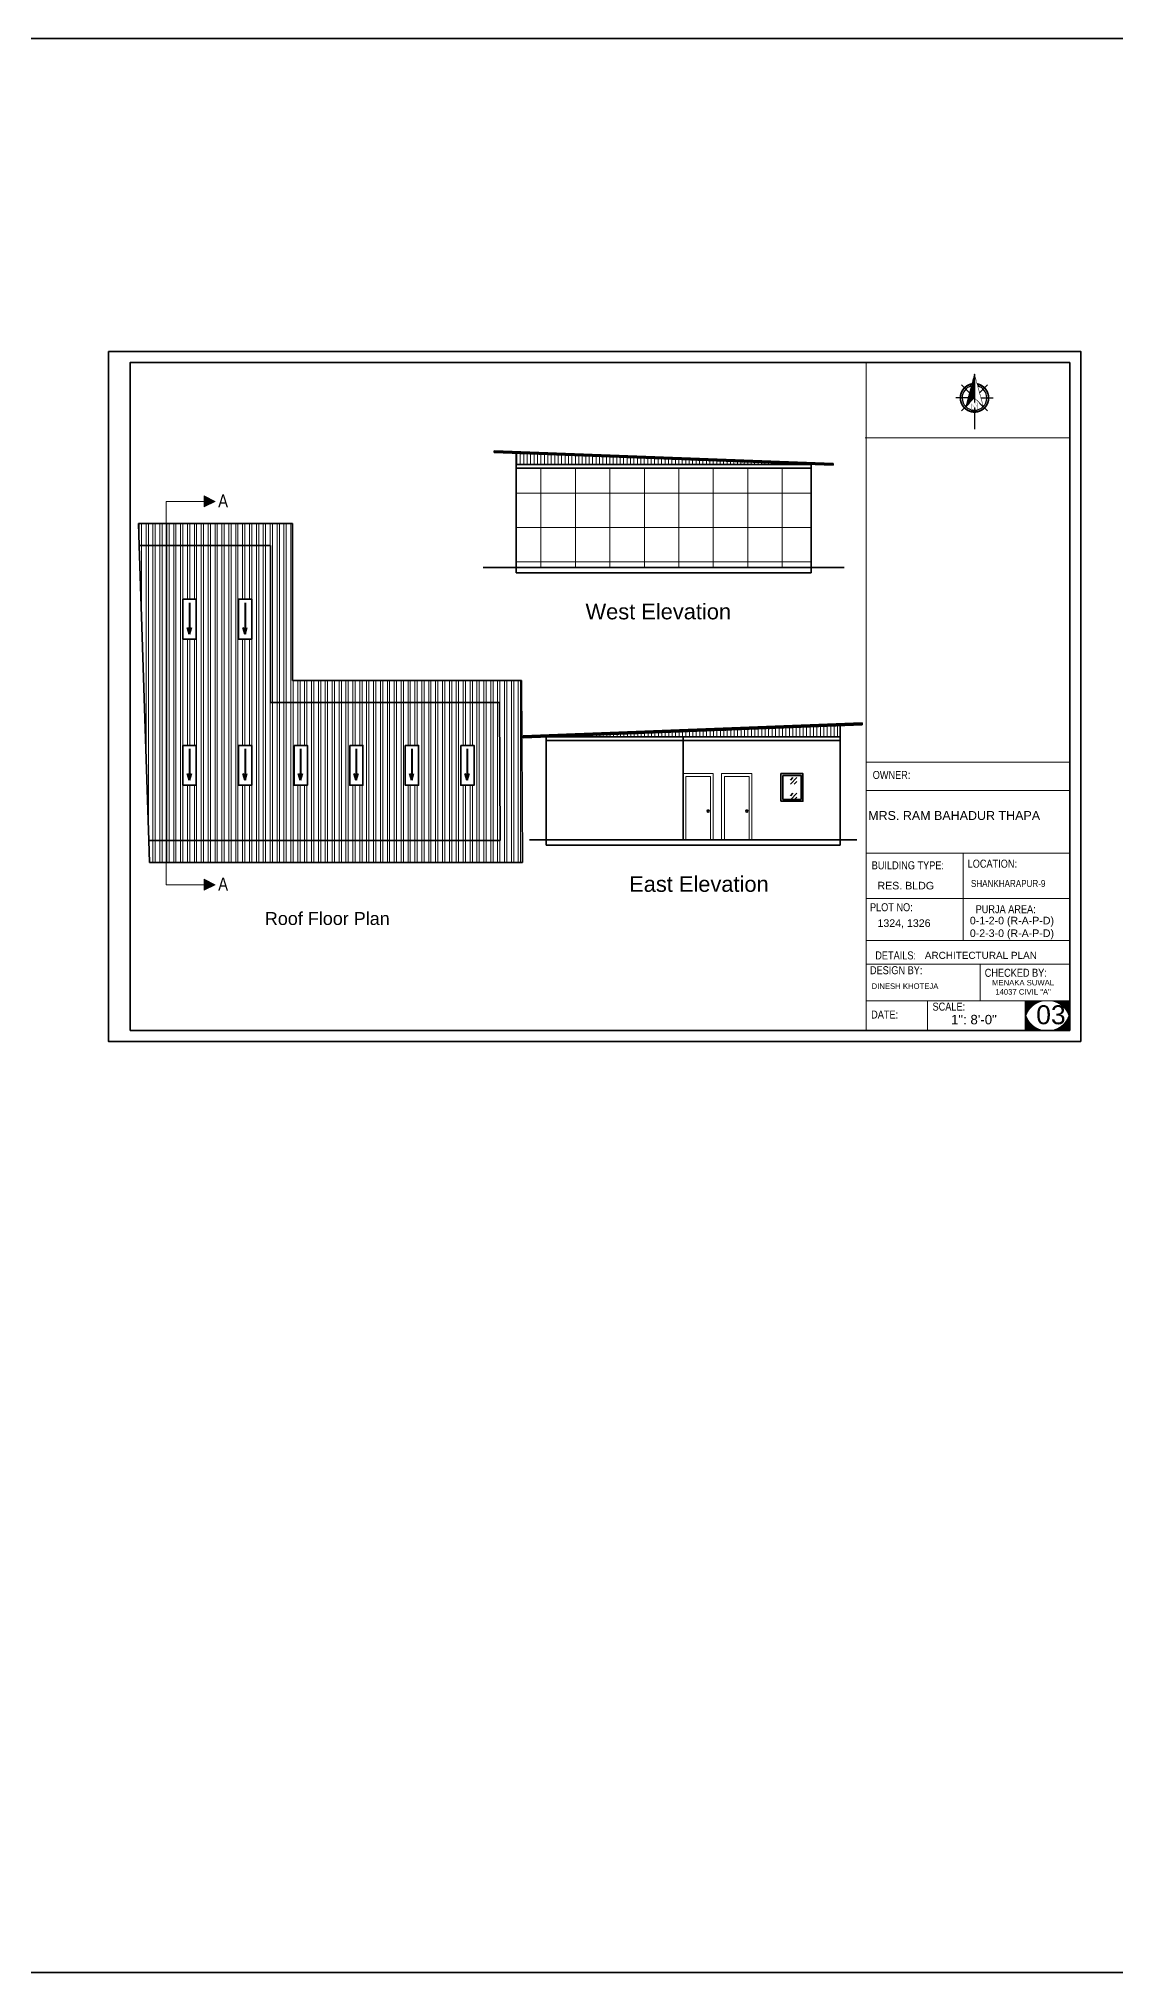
# Model space of a CAD drawing. Header units: inches. Extents: x 352731 to 371558, y -52658 to -39161.
# Drawn here: x 359141 to 360313, y -43792 to -41688 of the extents above; entities that cross this region are included whole.
import ezdxf

# ---------------------------------------------------------------- set-up
doc = ezdxf.new("R2010")
doc.units = ezdxf.units.IN
doc.header["$LTSCALE"] = 2
doc.header["$MEASUREMENT"] = 0
doc.layers.get('0').update_dxf_attribs({"linetype": 'CONTINUOUS'})
for name, color, linetype, lineweight in [('1', 7, 'CONTINUOUS', 13), ('DIM_LINE', 173, 'CONTINUOUS', 20), ('DIMENTION', 140, 'CONTINUOUS', 0), ('door', 20, 'CONTINUOUS', 35), ('Rebars', 1, 'CONTINUOUS', 13), ('Siteplan', 7, 'CONTINUOUS', 30), ('steps', 253, 'CONTINUOUS', 20), ('TEXT', 181, 'CONTINUOUS', 25), ('WALL - A', 1, 'CONTINUOUS', 40)]:
    doc.layers.add(name, color=color, linetype=linetype, lineweight=lineweight)
doc.layers.add('Normal Wall', color=7, linetype='CONTINUOUS', lineweight=35, true_color=0xffaf89)
doc.layers.add('Rear Wall', color=7, linetype='CONTINUOUS', lineweight=20, true_color=0xd4e480)
doc.styles.get("Standard").update_dxf_attribs({"font": 'ARIALN.TTF'})
doc.styles.add('SwissBT', font='swiss.ttf', dxfattribs={"height": 12})
pattern_1 = [(90, (-7304.353, -1638.9256), (-7.5, 0), []), (90, (-7301.853, -1636.4256), (-7.5, 0), [])]

# ---------------------------------------------------------------- blocks, each defined once
blk = doc.blocks.new('*X29')
at = {"color": 0}
for p, q in [((144.8, -419), (147.6, -416.1)), ((145, -418.3), (147.6, -415.6)), ((145.2, -417.5), (147.6, -415.1)), ((145.4, -416.8), (147.6, -414.5)), ((145.6, -416.1), (147.6, -414)), ((145.8, -415.3), (147.6, -413.5)), ((146, -414.6), (147.6, -412.9)), ((146.2, -413.9), (147.6, -412.4)), ((146.4, -413.1), (147.6, -411.9)), ((146.6, -412.4), (147.6, -411.3)), ((146.8, -411.7), (147.6, -410.8)), ((147, -411), (147.6, -410.3)), ((147.2, -410.2), (147.6, -409.8)), ((147.4, -409.5), (147.6, -409.2)), ((147.6, -408.8), (147.6, -408.7)), ((142.8, -426.3), (147.6, -421.4)), ((143, -425.6), (147.6, -420.9)), ((143.2, -424.8), (147.6, -420.4)), ((143.4, -424.1), (147.6, -419.8)), ((143.6, -423.4), (147.6, -419.3)), ((143.8, -422.6), (147.6, -418.8)), ((144, -421.9), (147.6, -418.2)), ((144.2, -421.2), (147.6, -417.7)), ((144.4, -420.4), (147.6, -417.2)), ((144.6, -419.7), (147.6, -416.7))]:
    blk.add_line(p, q, dxfattribs=at)
blk = doc.blocks.new('NORTH_15')
for p, q in [((-13.4, 0), (2.7, 0)), ((-2.9, 2.9), (-7.4, 7.4)), ((0, 3.7), (0, 10.6)), ((2.9, 2.9), (7.4, 7.4)), ((5.5, 0), (17.8, 0)), ((-2.9, -2.9), (-7.4, -7.4)), ((0, -3.7), (0, -10.6)), ((2.9, -2.9), (7.4, -7.4))]:
    blk.add_line(p, q)
for points, const_width in [([(5, -5), (-13.4, 0), (4.9, 5), (0, 0), (5, -5)], 0.3), ([(5.9, -1.5), (6, -1.5), (6.1, -1.5), (6.1, -1.5), (6.2, -1.5), (6.2, -1.5), (6.3, -1.5), (6.3, -1.5), (6.3, -1.4), (6.3, -1.4), (6.3, -1.4), (6.3, -1.3), (6.4, -1.3), (6.4, -1.2), (6.4, -1.2), (6.4, -1.1), (6.4, -1), (6.5, -1), (6.5, -2.3), (6.4, -2.3), (6.4, -2.3), (6.4, -2.2), (6.4, -2.2), (6.4, -2.1), (6.4, -2), (6.3, -2), (6.3, -1.9), (6.3, -1.9), (6.3, -1.9), (6.3, -1.9), (6.3, -1.8), (6.2, -1.8), (6.2, -1.8), (6.1, -1.8), (6.1, -1.8), (6, -1.8), (5.9, -1.8), (2.7, -1.8), (2.7, -2.3), (2.5, -2.3), (2.5, -0.2), (4.7, 1.4), (3.1, 1.4), (3.1, 1.4), (3, 1.4), (2.9, 1.4), (2.9, 1.4), (2.8, 1.4), (2.8, 1.4), (2.8, 1.4), (2.8, 1.3), (2.7, 1.3), (2.7, 1.3), (2.7, 1.2), (2.7, 1.2), (2.7, 1.1), (2.7, 1), (2.7, 1), (2.7, 0.9), (2.7, 0.9), (2.5, 0.9), (2.5, 2.2), (2.7, 2.2), (2.7, 2.2), (2.7, 2.1), (2.7, 2), (2.7, 2), (2.7, 1.9), (2.7, 1.9), (2.7, 1.8), (2.7, 1.8), (2.7, 1.8), (2.8, 1.7), (2.8, 1.7), (2.8, 1.7), (2.9, 1.7), (2.9, 1.7), (3, 1.7), (3.1, 1.7), (3.1, 1.7), (6.5, 1.7), (6.5, 0.8), (3.3, -1.5), (5.9, -1.5), (5.9, -1.5)], 0.1)]:
    blk.add_lwpolyline(points, dxfattribs=dict(const_width=const_width))
at = {"const_width": 1}
for points in [[(0, -8, 1), (0, 8, 0.359415), (-7.9, 1.5, 1)], [(-7.9, -1.5, 0.359415), (0, -8, 1)]]:
    blk.add_lwpolyline(points, format="xyb", dxfattribs=at)
for start, end in [(90, 164.973), (270, 90), (195.027, 270)]:
    blk.add_arc((0, 0), 7, start, end)
at = {"rotation": 90}
blk.add_blockref('*X29', (-421.9, -147.6), dxfattribs=at)
blk = doc.blocks.new('A$C0BDB7EE9')
at = {"layer": 'Siteplan', "xscale": 2.999999999999779, "yscale": 2.999999999999779, "zscale": 2.999999999999779, "rotation": 247.8612575918487}
blk.add_blockref('NORTH_15', (20.2, 49.5), dxfattribs=at)
blk = doc.blocks.new('A$C327B4BBD')
at = {"layer": 'DIMENTION', "ltscale": 0.3, "xscale": 1.171875000000082, "yscale": 1.171875000000082, "zscale": 1.171875000000082, "rotation": 112.1387424081494}
blk.add_blockref('A$C0BDB7EE9', (16.1, 0), dxfattribs=at)

msp = doc.modelspace()

# ---------------------------------------------------------------- hatches: boundary and pattern name
at = {"linetype": 'ByBlock', "lineweight": 5}
for points in [[(359333.2, -42191.5), (359321.2, -42197.5), (359321.2, -42185.5)], [(359333.2, -42608.4), (359321.2, -42614.4), (359321.2, -42602.4)]]:
    msp.add_hatch(color=7, dxfattribs=at).paths.add_polyline_path(points)
msp.add_hatch(color=0).paths.add_polyline_path([(360263.2, -42734.8), (360238.9, -42734.8, -0.414214), (360263.2, -42759.1)])
at = {"layer": '1', "ltscale": 5}
h = msp.add_hatch(dxfattribs=at)
h.set_pattern_fill('ANSI37', color=256, scale=300, angle=45, style=0)
h.set_pattern_definition([(90, (2162.783, -5919.904), (-37.5, 0), []), (180, (2162.783, -5919.904), (-4e-15, -37.5), [])])
h.paths.add_polyline_path([(359981.8, -42263.2), (359981.8, -42155.2), (359660.8, -42155.2), (359660.8, -42263.2)])
at = {"layer": 'DIM_LINE'}
h = msp.add_hatch(dxfattribs=at)
h.set_pattern_fill('ANSI32', color=256, scale=20, angle=45)
h.set_pattern_definition(pattern_1)
h.paths.add_polyline_path([(359666.6, -42386.4), (359417.6, -42386.4), (359417.6, -42215.4), (359250, -42215.4), (359250.7, -42239.4), (359393.6, -42239.4), (359393.6, -42410.4), (359642.7, -42410.4), (359643.6, -42560.4), (359261.1, -42560.4), (359261.8, -42584.4), (359667.8, -42584.4)])
h = msp.add_hatch(dxfattribs=at)
h.set_pattern_fill('ANSI32', color=256, scale=20, angle=45)
h.set_pattern_definition(pattern_1)
h.paths.add_polyline_path([(359642.7, -42410.4), (359393.6, -42410.4), (359393.6, -42239.4), (359250.7, -42239.4), (359261.1, -42560.4), (359643.6, -42560.4)])
h.paths.add_polyline_path([(359494.1, -42457), (359494.1, -42500.3), (359479.7, -42500.3), (359479.7, -42457)], flags=16)
h.paths.add_polyline_path([(359540.1, -42457), (359554.6, -42457), (359554.6, -42500.3), (359540.1, -42500.3)], flags=16)
h.paths.add_polyline_path([(359433.7, -42457), (359433.7, -42500.3), (359419.2, -42500.3), (359419.2, -42457)], flags=16)
h.paths.add_polyline_path([(359600.6, -42457), (359615.1, -42457), (359615.1, -42500.3), (359600.6, -42500.3)], flags=16)
h.paths.add_polyline_path([(359373.2, -42457), (359373.2, -42500.3), (359358.8, -42500.3), (359358.8, -42457)], flags=16)
h.paths.add_polyline_path([(359373.2, -42341.3), (359358.8, -42341.3), (359358.8, -42298), (359373.2, -42298)], flags=16)
h.paths.add_polyline_path([(359312.7, -42457), (359312.7, -42500.3), (359298.3, -42500.3), (359298.3, -42457)], flags=16)
h.paths.add_polyline_path([(359312.7, -42341.3), (359298.3, -42341.3), (359298.3, -42298), (359312.7, -42298)], flags=16)
at = {"layer": 'door', "ltscale": 0.5}
h = msp.add_hatch(dxfattribs=at)
h.set_pattern_fill('GOST_GLASS', color=256, scale=2)
h.set_pattern_definition([(45, (3034.336, -9457.351), (16.97056275, 0), [10, -14]), (45, (3038.579, -9457.351), (16.97056275, 0), [4, -20]), (45, (3034.336, -9453.108), (16.97056275, 0), [4, -20])])
h.paths.add_polyline_path([(359950.9, -42515.6), (359970.9, -42515.6), (359970.9, -42489.6), (359950.9, -42489.6)])
at = {"layer": 'steps', "ltscale": 0.3}
h = msp.add_hatch(dxfattribs=at)
h.set_pattern_fill('ANSI31', scale=30, angle=45)
h.set_pattern_definition([(90, (2162.7833, -5919.904), (-3.75, 0), [])])
h.paths.add_polyline_path([(359660.8, -42139.2), (359660.8, -42151.2), (359981.4, -42151.2)])
h = msp.add_hatch(dxfattribs=at)
h.set_pattern_fill('ANSI31', scale=30, angle=45)
h.set_pattern_definition([(90, (2189.3307, -6216.362), (-3.75, 0), [])])
h.paths.add_polyline_path([(359693.4, -42447.6), (360013.4, -42447.6), (360013.4, -42435.4)])
at = {"layer": 'TEXT'}
for points in [[(360238.9, -42734.8), (360214.6, -42734.8), (360214.6, -42759.1, -0.414214)], [(360238.9, -42734.8), (360214.6, -42734.8), (360214.6, -42759.1, -0.414214)], [(360263.2, -42734.8), (360238.9, -42734.8, -0.414214), (360263.2, -42759.1)], [(360214.6, -42742.6), (360214.6, -42767), (360238.9, -42767, -0.414214)], [(360214.6, -42742.6), (360214.6, -42767), (360238.9, -42767, -0.414214)], [(360263.2, -42742.6, -0.414214), (360238.9, -42767), (360263.2, -42767)], [(360263.2, -42742.6, -0.414214), (360238.9, -42767), (360263.2, -42767)]]:
    msp.add_hatch(color=0, dxfattribs=at).paths.add_polyline_path(points)

# ---------------------------------------------------------------- linework, layer by layer
at = {"color": 7, "linetype": 'ByBlock', "lineweight": 5}
for p, q in [((359280.1, -42608.4), (359280.1, -42191.5)), ((359280.1, -42191.5), (359321.2, -42191.5)), ((359321.2, -42197.5), (359321.2, -42185.5)), ((359333.2, -42191.5), (359321.2, -42185.5)), ((359321.2, -42197.5), (359333.2, -42191.5)), ((359280.1, -42608.4), (359321.2, -42608.4)), ((359321.2, -42614.4), (359321.2, -42602.4)), ((359333.2, -42608.4), (359321.2, -42602.4)), ((359321.2, -42614.4), (359333.2, -42608.4))]:
    msp.add_line(p, q, dxfattribs=at)
at = {"color": 0}
msp.add_line((360214.6, -42734.8), (360214.6, -42767), dxfattribs=at)
msp.add_line((360214.6, -42734.8), (360214.6, -42767), dxfattribs=at)
at = {"layer": 'DIM_LINE'}
for points in [[(359298.3, -42341.3), (359312.7, -42341.3), (359312.7, -42298), (359298.3, -42298)], [(359358.8, -42341.3), (359373.2, -42341.3), (359373.2, -42298), (359358.8, -42298)], [(359298.3, -42500.3), (359312.7, -42500.3), (359312.7, -42457), (359298.3, -42457)], [(359358.8, -42500.3), (359373.2, -42500.3), (359373.2, -42457), (359358.8, -42457)], [(359419.2, -42500.3), (359433.7, -42500.3), (359433.7, -42457), (359419.2, -42457)], [(359479.7, -42500.3), (359494.1, -42500.3), (359494.1, -42457), (359479.7, -42457)], [(359540.1, -42500.3), (359554.6, -42500.3), (359554.6, -42457), (359540.1, -42457)], [(359600.6, -42500.3), (359615.1, -42500.3), (359615.1, -42457), (359600.6, -42457)]]:
    msp.add_lwpolyline(points, close=True, dxfattribs=at)
at = {"layer": 'door', "ltscale": 0.5}
for p, q in [((360005.8, -42150.1), (359636.8, -42136.3)), ((359636.8, -42136.3), (359636.8, -42138.3)), ((360005.8, -42151.1), (359636.8, -42137.3)), ((360005.8, -42152.1), (359636.8, -42138.3)), ((359660.8, -42151.2), (359660.8, -42139.2)), ((359660.8, -42263.2), (359660.8, -42151.2)), ((359660.8, -42151.2), (359981.8, -42151.2)), ((359981.8, -42263.2), (359981.8, -42151.2)), ((360005.8, -42152.1), (360005.8, -42150.1)), ((359660.8, -42155.2), (359981.8, -42155.2)), ((359250, -42215.4), (359417.6, -42215.4)), ((359250, -42215.4), (359250.7, -42239.4)), ((359417.6, -42386.4), (359417.6, -42215.4)), ((359250.7, -42239.4), (359393.6, -42239.4)), ((359261.1, -42560.4), (359250.7, -42239.4)), ((359393.6, -42410.4), (359393.6, -42239.4)), ((359660.8, -42263.2), (359624.8, -42263.2)), ((359660.8, -42263.2), (359981.8, -42263.2)), ((359660.8, -42263.2), (359660.8, -42269.2)), ((359660.8, -42269.2), (359981.8, -42269.2)), ((359981.8, -42263.2), (360017.8, -42263.2)), ((359981.8, -42269.2), (359981.8, -42263.2)), ((359417.6, -42386.4), (359666.6, -42386.4)), ((359667.8, -42584.4), (359666.6, -42386.4)), ((359393.6, -42410.4), (359642.7, -42410.4)), ((359643.6, -42560.4), (359642.7, -42410.4)), ((359668.4, -42446.6), (360037.4, -42432.5)), ((359668.4, -42447.6), (360037.4, -42433.5)), ((359668.4, -42448.6), (360037.4, -42434.5)), ((359668.4, -42448.6), (359668.4, -42446.6)), ((359693.4, -42559.6), (359693.4, -42447.6)), ((360013.4, -42447.6), (359693.4, -42447.6)), ((359842.4, -42559.6), (359842.4, -42447.6)), ((360013.4, -42447.6), (360013.4, -42435.6)), ((360013.4, -42559.6), (360013.4, -42447.6)), ((360037.4, -42432.5), (360037.4, -42434.5)), ((360013.4, -42451.6), (359693.4, -42451.6)), ((359950.9, -42489.6), (359950.9, -42515.6)), ((359643.6, -42551.4), (359643.6, -42551.4)), ((359261.1, -42560.4), (359643.6, -42560.4)), ((359261.1, -42560.4), (359261.8, -42584.4)), ((359634.6, -42560.5), (359634.6, -42560.4)), ((359693.4, -42559.6), (359675.4, -42559.6)), ((360013.4, -42559.6), (359693.4, -42559.6)), ((359693.4, -42559.6), (359693.4, -42565.6)), ((359693.4, -42565.6), (360013.4, -42565.6)), ((360013.4, -42559.6), (360031.4, -42559.6)), ((360013.4, -42565.6), (360013.4, -42559.6)), ((359261.8, -42584.4), (359667.8, -42584.4))]:
    msp.add_line(p, q, dxfattribs=at)
at = {"layer": 'door', "color": 3, "ltscale": 0.5}
msp.add_lwpolyline([(356345.1, -41688.1), (361739.1, -41688.1), (361739.1, -43791.6), (356345.1, -43791.6)], close=True, dxfattribs=at)
at = {"layer": 'door', "ltscale": 0.5}
for points in [[(359640.3, -42137.4), (359641.3, -42137.4), (359641.2, -42138.4), (359640.2, -42138.4)], [(359660.9, -42138.2), (359661.9, -42138.2), (359661.8, -42139.2), (359660.8, -42139.2)], [(359690.4, -42139.1), (359691.4, -42139.1), (359691.4, -42140.1), (359690.4, -42140.1)], [(359714.4, -42140), (359715.4, -42140), (359715.4, -42141), (359714.4, -42141)], [(359738.4, -42140.9), (359739.4, -42140.9), (359739.4, -42141.9), (359738.4, -42141.9)], [(359762.5, -42141.8), (359763.5, -42141.8), (359763.4, -42142.8), (359762.4, -42142.8)], [(359786.5, -42142.7), (359787.5, -42142.8), (359787.4, -42143.8), (359786.4, -42143.7)], [(359810.5, -42143.6), (359811.5, -42143.7), (359811.5, -42144.7), (359810.5, -42144.6)], [(359834.5, -42144.6), (359835.5, -42144.6), (359835.5, -42145.6), (359834.5, -42145.6)], [(359858.5, -42145.5), (359859.5, -42145.5), (359859.5, -42146.5), (359858.5, -42146.5)], [(359882.6, -42146.4), (359883.6, -42146.4), (359883.5, -42147.4), (359882.5, -42147.4)], [(359906.6, -42147.3), (359907.6, -42147.3), (359907.5, -42148.3), (359906.5, -42148.3)], [(359930.6, -42148.2), (359931.6, -42148.3), (359931.6, -42149.3), (359930.6, -42149.2)], [(359954.6, -42149.1), (359955.6, -42149.2), (359955.6, -42150.2), (359954.6, -42150.1)], [(359980.9, -42150.1), (359981.9, -42150.2), (359981.8, -42151.2), (359980.8, -42151.1)], [(359998.2, -42150.8), (359999.2, -42150.8), (359999.1, -42151.8), (359998.1, -42151.8)], [(359325.6, -42188.6), (359323.6, -42188.6), (359323.6, -42190.6), (359325.6, -42190.6)], [(359298.3, -42298), (359312.7, -42298), (359312.7, -42341.3), (359298.3, -42341.3)], [(359358.8, -42298), (359373.2, -42298), (359373.2, -42341.3), (359358.8, -42341.3)], [(359677, -42447.2), (359676, -42447.3), (359676.1, -42448.3), (359677.1, -42448.2)], [(359694.3, -42446.6), (359693.3, -42446.6), (359693.4, -42447.6), (359694.4, -42447.6)], [(359720.6, -42445.6), (359719.6, -42445.6), (359719.6, -42446.6), (359720.6, -42446.6)], [(359744.6, -42444.7), (359743.6, -42444.7), (359743.7, -42445.7), (359744.7, -42445.7)], [(359768.6, -42443.8), (359767.6, -42443.8), (359767.7, -42444.8), (359768.7, -42444.8)], [(359792.7, -42442.8), (359791.7, -42442.9), (359791.7, -42443.9), (359792.7, -42443.8)], [(359816.7, -42441.9), (359815.7, -42442), (359815.7, -42443), (359816.7, -42442.9)], [(359840.7, -42441), (359839.7, -42441), (359839.7, -42442), (359840.7, -42442)], [(359864.7, -42440.1), (359863.7, -42440.1), (359863.8, -42441.1), (359864.8, -42441.1)], [(359888.7, -42439.2), (359887.7, -42439.2), (359887.8, -42440.2), (359888.8, -42440.2)], [(359912.8, -42438.3), (359911.8, -42438.3), (359911.8, -42439.3), (359912.8, -42439.3)], [(359936.8, -42437.4), (359935.8, -42437.4), (359935.8, -42438.4), (359936.8, -42438.4)], [(359960.8, -42436.4), (359959.8, -42436.5), (359959.8, -42437.5), (359960.8, -42437.4)], [(359989.8, -42435.3), (359988.8, -42435.4), (359988.8, -42436.4), (359989.8, -42436.3)], [(360013.3, -42434.4), (360012.3, -42434.5), (360012.4, -42435.5), (360013.4, -42435.4)], [(359298.3, -42457), (359312.7, -42457), (359312.7, -42500.3), (359298.3, -42500.3)], [(359358.8, -42457), (359373.2, -42457), (359373.2, -42500.3), (359358.8, -42500.3)], [(359419.2, -42457), (359433.7, -42457), (359433.7, -42500.3), (359419.2, -42500.3)], [(359479.7, -42457), (359494.1, -42457), (359494.1, -42500.3), (359479.7, -42500.3)], [(359540.1, -42457), (359554.6, -42457), (359554.6, -42500.3), (359540.1, -42500.3)], [(359600.6, -42457), (359615.1, -42457), (359615.1, -42500.3), (359600.6, -42500.3)], [(359948.9, -42517.6), (359972.9, -42517.6), (359972.9, -42487.6), (359948.9, -42487.6)]]:
    msp.add_lwpolyline(points, close=True, dxfattribs=at)
msp.add_lwpolyline([(359950.9, -42515.6), (359970.9, -42515.6), (359970.9, -42489.6), (359950.9, -42489.6)], dxfattribs=at)
for centre in [(359869.8, -42528.3), (359911.8, -42528.3)]:
    msp.add_circle(centre, 1.12, dxfattribs=at)
at = {"layer": 'Normal Wall'}
for points in [[(359217.1, -42028.3), (360275.1, -42028.3), (360275.1, -42778.9), (359217.1, -42778.9)], [(359217.1, -42028.3), (360275.1, -42028.3), (360275.1, -42778.9), (359217.1, -42778.9)], [(360263.2, -42040.2), (359240.9, -42040.2), (359240.9, -42767), (360263.2, -42767)], [(360263.2, -42040.2), (359240.9, -42040.2), (359240.9, -42767), (360263.2, -42767)]]:
    msp.add_lwpolyline(points, close=True, dxfattribs=at)
at = {"layer": 'Rear Wall'}
for p, q in [((360041.8, -42484.5), (360041.8, -42040.2)), ((360040.6, -42122.5), (360263.2, -42122.5)), ((360041.8, -42475.3), (360263.2, -42475.3)), ((360041.8, -42475.3), (360263.2, -42475.3)), ((360041.8, -42475.3), (360263.2, -42475.3)), ((360041.8, -42475.3), (360263.2, -42475.3)), ((360041.8, -42506.1), (360263.2, -42506.1)), ((360041.8, -42506.1), (360263.2, -42506.1)), ((360041.8, -42574.1), (360263.2, -42574.1)), ((360041.8, -42574.1), (360263.2, -42574.1)), ((360147.1, -42574.1), (360147.1, -42660)), ((360147.1, -42574.1), (360147.1, -42669.3)), ((360041.8, -42623.6), (360263.2, -42623.6)), ((360041.8, -42623.6), (360263.2, -42623.6)), ((360041.8, -42669.3), (360263.2, -42669.3)), ((360041.8, -42694.7), (360263.2, -42694.7)), ((360041.8, -42694.7), (360263.2, -42694.7)), ((360165.6, -42734.8), (360165.6, -42694.7)), ((360165.6, -42734.8), (360165.6, -42694.7)), ((360041.8, -42734.8), (360263.2, -42734.8)), ((360041.8, -42734.8), (360263.2, -42734.8)), ((360108.5, -42734.8), (360108.5, -42767)), ((360108.5, -42734.8), (360108.5, -42767))]:
    msp.add_line(p, q, dxfattribs=at)
msp.add_lwpolyline([(360041.8, -42475.3), (360263.2, -42475.3), (360263.2, -42767), (360041.8, -42767)], close=True, dxfattribs=at)
msp.add_lwpolyline([(360041.8, -42475.3), (360263.2, -42475.3), (360263.2, -42767), (360041.8, -42767)], close=True, dxfattribs=at)
at = {"layer": 'steps', "color": 7, "ltscale": 0.3}
for p, q in [((359842.4, -42559.6), (359842.4, -42487.6)), ((359842.4, -42487.6), (359875.3, -42487.6)), ((359875.3, -42487.6), (359875.3, -42559.6)), ((359884.4, -42559.6), (359884.4, -42487.6)), ((359884.4, -42487.6), (359917.3, -42487.6)), ((359917.3, -42487.6), (359917.3, -42559.6)), ((359845.4, -42559.6), (359845.4, -42490.6)), ((359845.4, -42490.6), (359872.3, -42490.6)), ((359872.3, -42490.6), (359872.3, -42559.6)), ((359887.4, -42559.6), (359887.4, -42490.6)), ((359887.4, -42490.6), (359914.3, -42490.6)), ((359914.3, -42490.6), (359914.3, -42559.6))]:
    msp.add_line(p, q, dxfattribs=at)
at = {"layer": 'WALL - A'}
for p, q in [((359305.3, -42301.8), (359305.3, -42335.8)), ((359365.8, -42301.8), (359365.8, -42335.8)), ((359305.3, -42335.8), (359303.2, -42328.5)), ((359305.3, -42335.8), (359307.4, -42328.5)), ((359365.8, -42335.8), (359363.7, -42328.5)), ((359365.8, -42335.8), (359367.9, -42328.5)), ((359305.3, -42460.8), (359305.3, -42494.7)), ((359365.8, -42460.8), (359365.8, -42494.7)), ((359426.3, -42460.8), (359426.3, -42494.7)), ((359486.7, -42460.8), (359486.7, -42494.7)), ((359547.2, -42460.8), (359547.2, -42494.7)), ((359607.6, -42460.8), (359607.6, -42494.7)), ((359305.3, -42494.7), (359303.2, -42487.4)), ((359305.3, -42494.7), (359307.4, -42487.4)), ((359365.8, -42494.7), (359363.7, -42487.4)), ((359365.8, -42494.7), (359367.9, -42487.4)), ((359426.3, -42494.7), (359424.1, -42487.4)), ((359426.3, -42494.7), (359428.4, -42487.4)), ((359486.7, -42494.7), (359484.6, -42487.4)), ((359486.7, -42494.7), (359488.8, -42487.4)), ((359547.2, -42494.7), (359545.1, -42487.4)), ((359547.2, -42494.7), (359549.3, -42487.4)), ((359607.6, -42494.7), (359605.5, -42487.4)), ((359607.6, -42494.7), (359609.8, -42487.4))]:
    msp.add_line(p, q, dxfattribs=at)

# ---------------------------------------------------------------- block references
at = {"layer": 'Rebars', "xscale": 0.5459999999999999, "yscale": 0.5459999999999999, "zscale": 0.5459999999999999, "rotation": 270}
msp.add_blockref('A$C327B4BBD', (360159.5, -42104.3), dxfattribs=at)

# ---------------------------------------------------------------- texts
at = {"color": 0}
for s, p in [('OWNER:', (360048.8, -42493.4)), ('LOCATION:', (360152.1, -42589.9))]:
    msp.add_text(s, height=8.7, dxfattribs=at).set_placement(p)
at = {"color": 7, "linetype": 'ByBlock', "lineweight": 5}
for s, insert, char_height, width, attachment_point in [('A', (359347.3, -42183.9), 14, 26.58, 3), ('{\\fArial CE|b0|i0|c238|p34;\\P\\fArial CE|b0|i0|c0|p34;\\H2.8333x;West\\fArial CE|b0|i0|c238|p34; El\\fArial CE|b0|i0|c0|p34;e\\fArial CE|b0|i0|c238|p34;vation}', (359815.5, -42306.4), 6, 195.297, 5), ('A', (359347.3, -42600.8), 14, 26.58, 3), ('{\\fArial CE|b0|i0|c238|p34;\\P\\fArial CE|b0|i0|c0|p34;\\H2.8333x;East\\fArial CE|b0|i0|c238|p34; El\\fArial CE|b0|i0|c0|p34;e\\fArial CE|b0|i0|c238|p34;vation}', (359859.7, -42602.8), 6, 195.297, 5), ('{\\fArial CE|b0|i0|c0|p34;Roof\\fArial CE|b0|i0|c238|p34; Floor Plan}', (359455.3, -42645.3), 14, 235.547, 5)]:
    msp.add_mtext(s, dxfattribs=dict(at, insert=insert, char_height=char_height, width=width, attachment_point=attachment_point))
at = {"layer": 'TEXT', "color": 0}
for s, height, p in [('OWNER:', 8.7, (360048.8, -42493.4)), ('LOCATION:', 8.7, (360152.1, -42589.9)), ('CHECKED BY:', 8.704, (360170.7, -42708.6)), ('CHECKED BY:', 8.704, (360170.7, -42708.6)), ('SCALE:', 8.7, (360113.9, -42745.4)), ('SCALE:', 8.7, (360113.9, -42745.4))]:
    msp.add_text(s, height=height, dxfattribs=at).set_placement(p)
at = {"layer": 'TEXT', "color": 0, "linetype": 'ByBlock', "style": 'SwissBT'}
for s, insert, char_height, width, attachment_point in [('MRS. RAM BAHADUR THAPA', (360137.4, -42528.3), 9.72, 217.511, 2), ('ARCHITECTURAL PLAN', (360105.5, -42681.4), 7.74, 268.532, 1), ('DINESH KHOTEJA', (360047.6, -42715.8), 6, 201.528, 1), ('MENAKA SUWAL\\P14037 CIVIL "A"', (360212.4, -42712), 6, 88.549, 2)]:
    msp.add_mtext(s, dxfattribs=dict(at, insert=insert, char_height=char_height, width=width, attachment_point=attachment_point))
at = {"layer": 'TEXT', "color": 0, "attachment_point": 1}
for s, insert, char_height, width in [('BUILDING TYPE:', (360047.7, -42583), 8.704, 148.555), ('BUILDING TYPE:', (360047.7, -42583), 8.704, 148.555), ('PLOT NO: ', (360045.8, -42628.6), 8.7, 138.027), ('PLOT NO: ', (360045.8, -42628.6), 8.7, 138.027), ('PURJA AREA:', (360160.8, -42630.7), 8.704, 197.582), ('PURJA AREA:', (360160.8, -42630.7), 8.704, 197.582), ('DESIGN BY:', (360045.8, -42697.1), 8.7, 138.027), ('DESIGN BY:', (360045.8, -42697.1), 8.7, 138.027), ('DETAILS: ', (360051.6, -42681), 8.7, 138.027), ('DATE:', (360047.1, -42745.3), 8.7, 34.818)]:
    msp.add_mtext(s, dxfattribs=dict(at, insert=insert, char_height=char_height, width=width))
at = {"layer": 'TEXT', "color": 0, "style": 'SwissBT'}
for s, insert, char_height, width, attachment_point in [('RES. BLDG', (360054, -42605.3), 8.26, 163.214, 1), ('RES. BLDG', (360054, -42605.3), 8.26, 163.214, 1), ('1324, 1326', (360054, -42646.1), 8.26, 163.214, 1), ('0-1-2-0 (R-A-P-D)\\P0-2-3-0 (R-A-P-D)', (360200.3, -42643.3), 8.256, 163.214, 2), ('03', (360226.7, -42739.6), 20.64, 20.158, 1)]:
    msp.add_mtext(s, dxfattribs=dict(at, insert=insert, char_height=char_height, width=width, attachment_point=attachment_point))
at = {"layer": 'TEXT', "color": 0, "linetype": 'ByBlock', "insert": (360155.7, -42603.3), "char_height": 7.671, "attachment_point": 1}
msp.add_mtext_dynamic_manual_height_columns('SHANKHARAPUR-9', width=381.035, gutter_width=1.53, heights=[0], dxfattribs=at)
at = {"layer": 'TEXT', "color": 0, "ltscale": 0.5, "insert": (360134, -42750), "char_height": 10.32, "width": 127.534, "attachment_point": 1, "style": 'SwissBT'}
msp.add_mtext('1": 8\'-0"', dxfattribs=at)
msp.add_mtext('1": 8\'-0"', dxfattribs=at)

doc.saveas('drawing.dxf')
